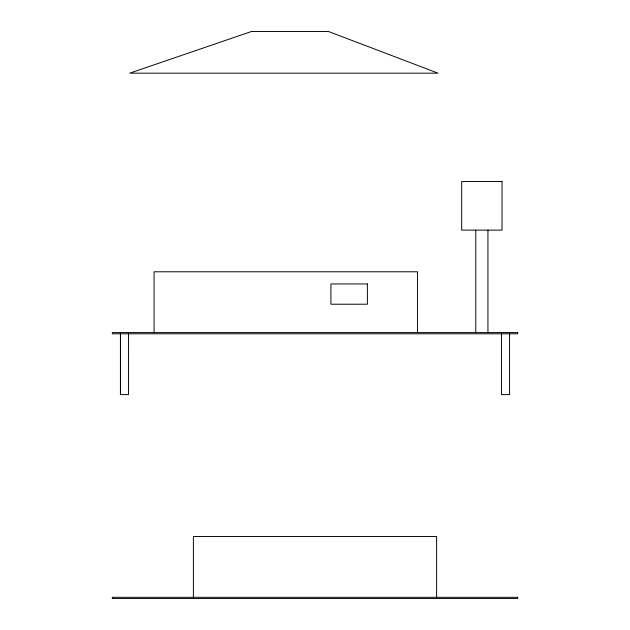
<?xml version="1.0" encoding="UTF-8"?>
<svg xmlns="http://www.w3.org/2000/svg" width="630" height="630" viewBox="0 0 630 630"><rect width="100%" height="100%" fill="white"/><g stroke="black" fill="none" stroke-linecap="round" stroke-linejoin="round"><path stroke-width="0.94" d="M509.568 333.805L509.568 394.608L501.456 394.608L501.456 333.805M487.943 230.123L487.943 332.593M475.784 230.123L475.784 332.593M436.606 597.287L436.606 536.484L193.394 536.484L193.394 597.287M417.556 332.593L417.556 271.79L154.074 271.79L154.074 332.593M128.544 333.805L128.512 394.608L120.432 394.608L120.432 333.805M120.456 333.805L120.456 394.608M251.464 31.5L129.756 73.167L438.023 73.167L328.474 31.5L251.464 31.5M502.039 181.479L461.68 181.479L461.68 230.123L502.039 230.123L502.039 181.479M367.392 283.949L330.907 283.949L330.907 304.219L367.392 304.219L367.392 283.949M517.671 332.593L112.329 332.593L112.329 333.805L517.671 333.805L517.671 332.593M517.671 597.287L112.329 597.287L112.329 598.5L517.671 598.5L517.671 597.287"/></g></svg>
